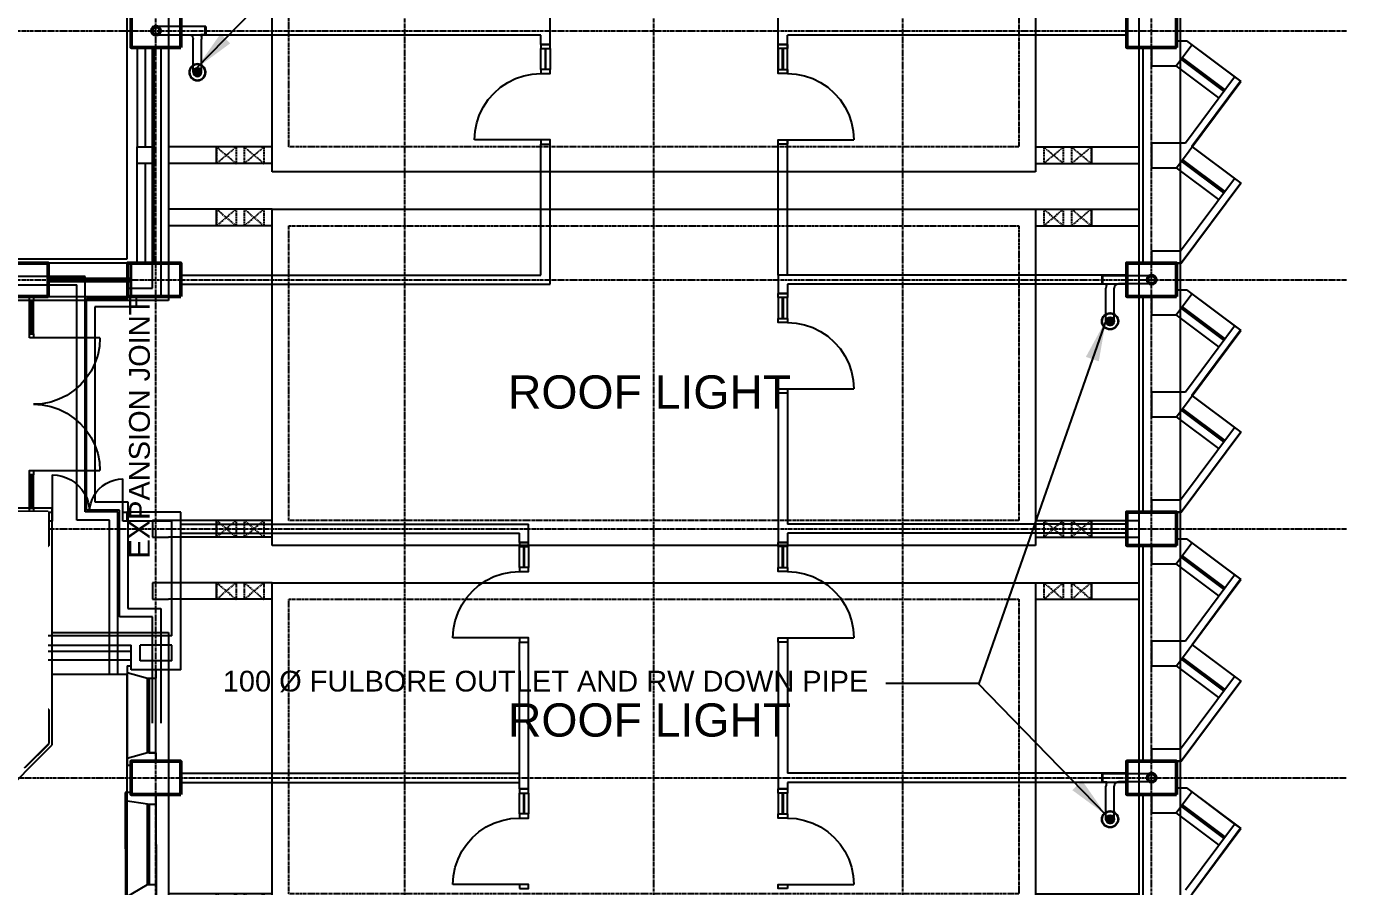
# Model space of a CAD drawing. Header units: millimetres. Extents: x -49883 to 118742, y -18440 to 67826.
# Drawn here: x 31906 to 47817, y 5465 to 15828 of the extents above; entities that cross this region are included whole.
import ezdxf

# ---------------------------------------------------------------- set-up
doc = ezdxf.new("R2010")
doc.units = ezdxf.units.MM
doc.set_wipeout_variables(frame=1)
for name, pattern in [('PCENTRE', [50.8, 31.75, -6.35, 6.35, -6.35]), ('PCENTRE2', [28.575, 19.05, -3.175, 3.175, -3.175]), ('PDASHED', [19.05, 12.7, -6.35])]:
    doc.linetypes.add(name, pattern=pattern)
for name, color, linetype in [('Boundaries_and_building_grids', 140, 'PCENTRE2'), ('Fifth Floor - General', 1, 'Continuous'), ('Fifth Floor - Roofs', 2, 'Continuous'), ('Fourth Floor - Roofs', 2, 'Continuous'), ('Fourth Floor - Structural Members', 5, 'Continuous'), ('Fourth Floor - Text and Leaders', 1, 'Continuous'), ('Fourth Floor - Walls', 3, 'Continuous'), ('Third Floor - Curtain Walls', 1, 'Continuous'), ('Third Floor - Doors Windows and Openings', 1, 'Continuous'), ('Third Floor - Structural Members', 5, 'Continuous'), ('Third Floor - Walls', 3, 'Continuous')]:
    doc.layers.add(name, color=color, linetype=linetype)
doc.styles.add('Arial1', font='arial.ttf')
doc.dimstyles.new('ISO-25', dxfattribs={"dimtxt": 2.5, "dimasz": 2.5, "dimexe": 1.25, "dimexo": 0.625, "dimtad": 1, "dimtxsty": 'Standard', "dimcen": 2.5, "dimadec": 0, "dimazin": 0, "dimtfac": 1, "dimtmove": 0, "dimatfit": 3, "dimfxl": 1, "dimarcsym": 0})

# ---------------------------------------------------------------- blocks, each defined once
blk = doc.blocks.new('OffSetFullbore')
at = {"layer": 'Fourth Floor - Roofs', "linetype": 'Continuous'}
h = blk.add_hatch(dxfattribs=at)
h.set_pattern_fill('lines', color=256, scale=6.25, style=0)
h.set_pattern_definition([(0, (-14818.7696, 134.024), (0, 6.25), [])])
h.paths.add_polyline_path([(-550, -500, -1), (-450, -500, -1)])
at = {"layer": 'Fourth Floor - Roofs', "linetype": 'Continuous', "lineweight": -3}
for p, q in [((-600, 50), (0, 50)), ((-600, 50), (-600, -50)), ((-590, 50), (-590, -50)), ((-600, -50), (-541, -50)), ((-550, -500), (-550, -100)), ((-450, -500), (-450, -100)), ((0, -50), (-400, -50))]:
    blk.add_line(p, q, dxfattribs=at)
at = {"layer": 'Fourth Floor - Roofs', "linetype": 'Continuous'}
for radius in [100, 93.8, 50, 50]:
    blk.add_circle((-500, -500), radius, dxfattribs=at)
at = {"layer": 'Fourth Floor - Roofs', "linetype": 'Continuous', "lineweight": -3}
for centre, radius, start, end in [((0, 0), 50, 270, 90), ((-400, -100), 150, 160.5288, 180), ((-400, -100), 50, 90, 180)]:
    blk.add_arc(centre, radius, start, end, dxfattribs=at)
blk = doc.blocks.new('Roof Light')
at = {"layer": 'Fourth Floor - Roofs', "color": 1, "linetype": 'Continuous', "lineweight": -3}
for p, q in [((-10450, 3850), (-11700, 3850)), ((-11125, 3850), (-11125, 3650)), ((-10450, 3850), (-1250, 3850)), ((-10450, -200), (-10450, 3850)), ((-1250, 3850), (-1250, -200)), ((-1250, 3850), (0, 3850)), ((-575, 3850), (-575, 3650)), ((-10450, 3650), (-11700, 3650)), ((-1250, 3650), (0, 3650)), ((-10450, 100), (-11700, 100)), ((-11125, 100), (-11125, -100)), ((-1250, 100), (0, 100)), ((-575, 100), (-575, -100)), ((-10450, -100), (-11700, -100)), ((-1250, -100), (0, -100)), ((-1250, -200), (-10450, -200))]:
    blk.add_line(p, q, dxfattribs=at)
at = {"layer": 'Fourth Floor - Roofs', "color": 1, "linetype": 'PDASHED', "lineweight": -3}
for p, q in [((-11120, 3850), (-11120, 3650)), ((-10885, 3850), (-11120, 3650)), ((-11120, 3850), (-10885, 3650)), ((-10885, 3850), (-10885, 3650)), ((-10550, 3850), (-10785, 3650)), ((-10785, 3850), (-10785, 3650)), ((-10785, 3850), (-10550, 3650)), ((-10550, 3850), (-10550, 3650)), ((-1150, 3850), (-915, 3650)), ((-1150, 3850), (-1150, 3650)), ((-915, 3850), (-1150, 3650)), ((-915, 3850), (-915, 3650)), ((-580, 3850), (-815, 3650)), ((-815, 3850), (-580, 3650)), ((-815, 3850), (-815, 3650)), ((-580, 3850), (-580, 3650)), ((-11120, 100), (-11120, -100)), ((-10885, 100), (-11120, -100)), ((-11120, 100), (-10885, -100)), ((-10885, 100), (-10885, -100)), ((-10550, 100), (-10785, -100)), ((-10785, 100), (-10785, -100)), ((-10785, 100), (-10550, -100)), ((-10550, 100), (-10550, -100)), ((-915, 100), (-1150, -100)), ((-1150, 100), (-1150, -100)), ((-1150, 100), (-915, -100)), ((-915, 100), (-915, -100)), ((-815, 100), (-815, -100)), ((-815, 100), (-580, -100)), ((-580, 100), (-815, -100)), ((-580, 100), (-580, -100))]:
    blk.add_line(p, q, dxfattribs=at)
at = {"layer": 'Fourth Floor - Roofs', "color": 1, "linetype": 'PCENTRE', "lineweight": -3}
for p, q in [((-10250, 100), (-10250, 3650)), ((-10250, 3650), (-1450, 3650)), ((-1450, 3650), (-1450, 100)), ((-1450, 100), (-10250, 100))]:
    blk.add_line(p, q, dxfattribs=at)

msp = doc.modelspace()

# ---------------------------------------------------------------- linework, layer by layer
at = {"layer": 'Boundaries_and_building_grids', "color": 140, "linetype": 'PCENTRE', "lineweight": -3}
for p, q in [((33467, -6274), (33467, 67826)), ((36467, -6274), (36467, 67826)), ((39467, -6274), (39467, 67826)), ((42467, -6274), (42467, 67826)), ((45467, -6274), (45467, 67826)), ((-49883, 15776), (47817, 15776)), ((-49883, 12776), (47817, 12776)), ((-49883, 9776), (47817, 9776)), ((30967, 6776), (47817, 6776))]:
    msp.add_line(p, q, dxfattribs=at)
at = {"layer": 'Fourth Floor - Roofs', "color": 3, "linetype": 'Continuous'}
for p, q in [((45817, -4124, 13800), (45817, 65676, 13800)), ((33117, 36526, 13800), (33117, 13026, 13800)), ((33117, 13026, 13800), (30452, 13026, 13800)), ((32217, 8026, 13800), (33117, 8026, 13800)), ((33117, 8026, 13800), (33117, -4124, 13800))]:
    msp.add_line(p, q, dxfattribs=at)
at = {"layer": 'Fourth Floor - Roofs', "color": 3, "linetype": 'Continuous', "lineweight": -3}
for p, q in [((45317, -3624, 13800), (45317, 65176, 13800)), ((33617, 37026, 13800), (33617, 12526, 13800)), ((33617, 12526, 13800), (29952, 12526, 13800)), ((32217, 8526, 13800), (33617, 8526, 13800)), ((33617, 8526, 13800), (33617, -3624, 13800))]:
    msp.add_line(p, q, dxfattribs=at)
at = {"layer": 'Fourth Floor - Roofs', "color": 1, "linetype": 'Continuous', "lineweight": -3}
for p, q in [((33427, 12676, 13800), (33427, 15576, 13800)), ((33527, 15576, 13800), (33527, 12576, 13800)), ((32612, 12816, 13800), (30242, 12816, 13800)), ((32612, 9981, 13800), (32612, 12816, 13800)), ((30142, 12716, 13800), (32512, 12716, 13800)), ((32512, 9881, 13800), (32512, 12716, 13800)), ((33127, 12551, 13800), (33127, 12676, 13800)), ((33127, 12676, 13800), (33427, 12676, 13800)), ((33527, 12576, 13800), (33227, 12576, 13800)), ((33227, 12576, 13800), (33227, 12451, 13800)), ((32632, 10001, 13800), (32632, 12551, 13800)), ((32632, 12551, 13800), (33127, 12551, 13800)), ((33227, 12451, 13800), (32732, 12451, 13800)), ((32732, 12451, 13800), (32732, 10101, 13800)), ((32732, 10101, 13800), (33127, 10101, 13800)), ((33127, 10101, 13800), (33127, 8816, 13800)), ((32907, 9881, 13800), (32512, 9881, 13800)), ((33007, 9981, 13800), (32612, 9981, 13800)), ((33027, 10001, 13800), (32632, 10001, 13800)), ((32907, 8026, 13800), (32907, 9881, 13800)), ((33007, 8026, 13800), (33007, 9981, 13800)), ((33027, 8716, 13800), (33027, 10001, 13800)), ((33617, 9876, 13800), (33427, 9876, 13800)), ((33427, 9876, 13800), (33427, 9676, 13800)), ((33427, 9676, 13800), (33617, 9676, 13800)), ((33617, 9126, 13800), (33427, 9126, 13800)), ((33427, 9126, 13800), (33427, 8926, 13800)), ((33427, 8926, 13800), (33617, 8926, 13800)), ((33127, 8816, 13800), (33527, 8816, 13800)), ((33527, 8816, 13800), (33527, 7433, 13800)), ((33427, 8716, 13800), (33027, 8716, 13800)), ((33427, 7433, 13800), (33427, 8716, 13800))]:
    msp.add_line(p, q, dxfattribs=at)
at = {"layer": 'Fourth Floor - Roofs', "color": 1, "linetype": 'Continuous', "lineweight": -3, "elevation": 13800}
msp.add_lwpolyline([(45767, 15653), (45887, 15653), (46538, 15167), (45951, 14381), (46543, 13939), (45823, 12976), (45767, 12976), (45767, 12653), (45887, 12653), (46538, 12167), (45951, 11381), (46543, 10939), (45823, 9976), (45767, 9976), (45767, 9653), (45887, 9653), (46538, 9167), (45956, 8378), (46543, 7939), (45823, 6976), (45767, 6976), (45767, 6653), (45887, 6653), (46538, 6167), (45956, 5378)], dxfattribs=at)
at = {"layer": 'Fourth Floor - Structural Members', "color": 8, "linetype": 'Continuous', "lineweight": 50, "elevation": 13800}
for points in [[(33767, 15576), (33767, 15976), (33167, 15976), (33167, 15576), (33767, 15576)], [(45767, 15576), (45767, 15976), (45167, 15976), (45167, 15576), (45767, 15576)], [(33767, 12576), (33767, 12976), (33127, 12976), (33127, 12576), (33767, 12576)], [(45767, 12576), (45767, 12976), (45167, 12976), (45167, 12576), (45767, 12576)], [(45767, 9576), (45767, 9976), (45167, 9976), (45167, 9576), (45767, 9576)], [(33767, 6576), (33767, 6976), (33167, 6976), (33167, 6576), (33767, 6576)], [(45767, 6576), (45767, 6976), (45167, 6976), (45167, 6576), (45767, 6576)]]:
    msp.add_lwpolyline(points, dxfattribs=at)
msp.add_lwpolyline([(32167, 12576), (32167, 12976), (31767, 12976), (31767, 12576)], close=True, dxfattribs=at)
at = {"layer": 'Fourth Floor - Structural Members', "color": 5, "linetype": 'Continuous', "lineweight": 50, "elevation": 13800}
for points in [[(32167, 9976), (31767, 9976), (31767, 9576), (32167, 9576)], [(31767, 7593), (31602, 7193), (31884, 6910), (32167, 7193), (32167, 7593)]]:
    msp.add_lwpolyline(points, close=True, dxfattribs=at)
at = {"layer": 'Fourth Floor - Structural Members', "color": 8, "linetype": 'Continuous', "lineweight": 50}
for centre in [(33467, 15776, 13800), (45467, 12776, 13800), (45467, 6776, 13800)]:
    msp.add_circle(centre, 50, dxfattribs=at)
at = {"layer": 'Fourth Floor - Walls', "color": 3, "linetype": 'Continuous'}
for p, q in [((31927, 9576, 13800), (31927, 7593, 13800)), ((32067, 9576, 13800), (31927, 9576, 13800)), ((32067, 9576, 13800), (32067, 7593, 13800)), ((32067, 8485, 13800), (32067, 8375, 13800)), ((32067, 8192, 13800), (32067, 8302, 13800)), ((32067, 7593, 13800), (31927, 7593, 13800))]:
    msp.add_line(p, q, dxfattribs=at)
at = {"layer": 'Third Floor - Curtain Walls', "color": 3, "linetype": 'Continuous'}
for p, q in [((45763, 15353, 10350), (45951, 15605, 10350)), ((45767, 15653, 10350), (45887, 15653, 10350)), ((45887, 15653, 10350), (45951, 15605, 10350)), ((45467, 15576, 10350), (45467, 15353, 10350)), ((45467, 15353, 10350), (45763, 15353, 10350)), ((45767, 14126, 10350), (46543, 15163, 10350)), ((45874, 14426, 10350), (46467, 15219, 10350)), ((46467, 15219, 10350), (46543, 15163, 10350)), ((45467, 14426, 10350), (45874, 14426, 10350)), ((45467, 14426, 10350), (45467, 14126, 10350)), ((45467, 14126, 10350), (45767, 14126, 10350)), ((45817, 13126, 10350), (46467, 13995, 10350)), ((45823, 12976, 10350), (46543, 13939, 10350)), ((46467, 13995, 10350), (46543, 13939, 10350)), ((45467, 13126, 10350), (45817, 13126, 10350)), ((45467, 13126, 10350), (45467, 12976, 10350)), ((45367, 12976, 10350), (45823, 12976, 10350)), ((45467, 12576, 10350), (45467, 12353, 10350)), ((45763, 12353, 10350), (45951, 12605, 10350)), ((45767, 12653, 10350), (45887, 12653, 10350)), ((45887, 12653, 10350), (45951, 12605, 10350)), ((45467, 12353, 10350), (45763, 12353, 10350)), ((45767, 11126, 10350), (46543, 12163, 10350)), ((45874, 11426, 10350), (46467, 12219, 10350)), ((46467, 12219, 10350), (46543, 12163, 10350)), ((45467, 11426, 10350), (45874, 11426, 10350)), ((45467, 11426, 10350), (45467, 11126, 10350)), ((45467, 11126, 10350), (45767, 11126, 10350)), ((45817, 10126, 10350), (46467, 10995, 10350)), ((46467, 10995, 10350), (46543, 10939, 10350)), ((45823, 9976, 10350), (46543, 10939, 10350)), ((45467, 10126, 10350), (45467, 9976, 10350)), ((45467, 10126, 10350), (45817, 10126, 10350)), ((45367, 9976, 10350), (45823, 9976, 10350)), ((45467, 9576, 10350), (45467, 9353, 10350)), ((45763, 9353, 10350), (45951, 9605, 10350)), ((45767, 9653, 10350), (45887, 9653, 10350)), ((45887, 9653, 10350), (45951, 9605, 10350)), ((45467, 9353, 10350), (45763, 9353, 10350)), ((45767, 8126, 10350), (46543, 9163, 10350)), ((45874, 8426, 10350), (46467, 9219, 10350)), ((46467, 9219, 10350), (46543, 9163, 10350)), ((45467, 8426, 10350), (45874, 8426, 10350)), ((45467, 8426, 10350), (45467, 8126, 10350)), ((33122, 8125, 10350), (33120, 8043, 10350)), ((33122, 8125, 10350), (33167, 8125, 10350)), ((33167, 8076, 10350), (33167, 8125, 10350)), ((45467, 8126, 10350), (45767, 8126, 10350)), ((33120, 8043, 10350), (33367, 7976, 10350)), ((33467, 8076, 10350), (33167, 8076, 10350)), ((33367, 7976, 10350), (33467, 7976, 10350)), ((33467, 8076, 10350), (33467, 7976, 10350)), ((45817, 7126, 10350), (46467, 7995, 10350)), ((46467, 7995, 10350), (46543, 7939, 10350)), ((45823, 6976, 10350), (46543, 7939, 10350)), ((33367, 7076, 10350), (33122, 7009, 10350)), ((33122, 7009, 10350), (33122, 6926, 10350)), ((33467, 7076, 10350), (33367, 7076, 10350)), ((33384, 7076, 10350), (33467, 7076, 10350)), ((33467, 7076, 10350), (33467, 6976, 10350)), ((45467, 7126, 10350), (45817, 7126, 10350)), ((45467, 7126, 10350), (45467, 6976, 10350)), ((33122, 6926, 10350), (33167, 6926, 10350)), ((33167, 6976, 10350), (33467, 6976, 10350)), ((33167, 6926, 10350), (33167, 6976, 10350)), ((45367, 6976, 10350), (45823, 6976, 10350)), ((33097, 6599, 10350), (33097, 6500, 10350)), ((33167, 6599, 10350), (33097, 6599, 10350)), ((33467, 6576, 10350), (33467, 6458, 10350)), ((45467, 6576, 10350), (45467, 6353, 10350)), ((45763, 6353, 10350), (45951, 6605, 10350)), ((45767, 6653, 10350), (45887, 6653, 10350)), ((45887, 6653, 10350), (45951, 6605, 10350)), ((33367, 6458, 10350), (33097, 6500, 10350)), ((33367, 6458, 10350), (33467, 6458, 10350)), ((45467, 6353, 10350), (45763, 6353, 10350)), ((45874, 5426, 10350), (46467, 6219, 10350)), ((46467, 6219, 10350), (46543, 6163, 10350)), ((45767, 5126, 10350), (46543, 6163, 10350)), ((33099, 5335, 10350), (33367, 5489, 10350)), ((33367, 5489, 10350), (33468, 5489, 10350)), ((33468, 5489, 10350), (33468, 5243, 10350))]:
    msp.add_line(p, q, dxfattribs=at)
at = {"layer": 'Third Floor - Curtain Walls', "color": 3, "linetype": 'Continuous', "elevation": 10350}
for points in [[(45367, 12976), (45367, 15576), (45767, 15576), (45767, 15653)], [(33442, 14176), (33242, 14176), (33242, 14376), (33442, 14376), (33442, 14176)], [(45367, 9976), (45367, 12576), (45767, 12576), (45767, 12653)], [(45367, 6976), (45367, 9576), (45767, 9576), (45767, 9653)], [(33467, 6576), (33167, 6576), (33167, 6599)], [(45367, 3976), (45367, 6576), (45767, 6576), (45767, 6653)]]:
    msp.add_lwpolyline(points, dxfattribs=at)
at = {"layer": 'Third Floor - Doors Windows and Openings', "color": 1, "linetype": 'Continuous'}
for p, q in [((45951, 15605, 10350), (46467, 15219, 10350)), ((33442, 15576, 10350), (33242, 15576, 10350)), ((33242, 15576, 10350), (33242, 14376, 10350)), ((33342, 14376, 10350), (33342, 15576, 10350)), ((33442, 15576, 10350), (33442, 14376, 10350)), ((45835, 15449, 10350), (46351, 15064, 10350)), ((46279, 14967, 10350), (45763, 15353, 10350)), ((46339, 15048, 10350), (45823, 15433, 10350)), ((45956, 14378, 10350), (46467, 13995, 10350)), ((33242, 12976, 10350), (33242, 14176, 10350)), ((33342, 12976, 10350), (33342, 14176, 10350)), ((33442, 12976, 10350), (33442, 14176, 10350)), ((46339, 13823, 10350), (45827, 14206, 10350)), ((45839, 14222, 10350), (46351, 13839, 10350)), ((46279, 13743, 10350), (45767, 14126, 10350)), ((45467, 13126, 10350), (45817, 13126, 10350)), ((33242, 12976, 10350), (33442, 12976, 10350)), ((32167, 12796, 10350), (33167, 12796, 10350)), ((33167, 12776, 10350), (32167, 12776, 10350)), ((32167, 12756, 10350), (33167, 12756, 10350)), ((45951, 12605, 10350), (46467, 12219, 10350)), ((46339, 12048, 10350), (45823, 12433, 10350)), ((45835, 12449, 10350), (46351, 12064, 10350)), ((46279, 11967, 10350), (45763, 12353, 10350)), ((45956, 11378, 10350), (46467, 10995, 10350)), ((46339, 10823, 10350), (45827, 11206, 10350)), ((45839, 11222, 10350), (46351, 10839, 10350)), ((46279, 10743, 10350), (45767, 11126, 10350)), ((45951, 9605, 10350), (46467, 9219, 10350)), ((46339, 9048, 10350), (45823, 9433, 10350)), ((45835, 9449, 10350), (46351, 9064, 10350)), ((46279, 8967, 10350), (45763, 9353, 10350)), ((45956, 8378, 10350), (46467, 7995, 10350)), ((46279, 7743, 10350), (45767, 8126, 10350)), ((46339, 7823, 10350), (45827, 8206, 10350)), ((45839, 8222, 10350), (46351, 7839, 10350)), ((33122, 8042, 10350), (33120, 7008, 10350)), ((33367, 7076, 10350), (33367, 7976, 10350)), ((33384, 7976, 10350), (33384, 7076, 10350)), ((33467, 7076, 10350), (33467, 7976, 10350)), ((45951, 6605, 10350), (46467, 6219, 10350)), ((33097, 6500, 10350), (33099, 5335, 10350)), ((33367, 5489, 10350), (33367, 6458, 10350)), ((33387, 6458, 10350), (33387, 5489, 10350)), ((33467, 6458, 10350), (33468, 5489, 10350)), ((46339, 6048, 10350), (45823, 6433, 10350)), ((45835, 6449, 10350), (46351, 6064, 10350)), ((46279, 5967, 10350), (45763, 6353, 10350))]:
    msp.add_line(p, q, dxfattribs=at)
at = {"layer": 'Third Floor - Doors Windows and Openings', "linetype": 'Continuous'}
for p, q in [((38107, 15311, 10350), (38107, 15561, 10350)), ((38157, 15561, 10350), (38157, 15311, 10350)), ((38167, 15311, 10350), (38167, 15561, 10350)), ((38217, 15561, 10350), (38217, 15311, 10350)), ((40967, 15561, 10350), (40967, 15311, 10350)), ((41017, 15311, 10350), (41017, 15561, 10350)), ((41027, 15561, 10350), (41027, 15311, 10350)), ((41077, 15311, 10350), (41077, 15561, 10350)), ((38107, 14461, 10350), (37307, 14461, 10350)), ((41077, 14461, 10350), (41877, 14461, 10350)), ((31942, 12126, 10350), (31942, 12526, 10350)), ((31967, 12126, 10350), (31967, 12526, 10350)), ((31992, 12126, 10350), (31992, 12526, 10350)), ((40967, 12561, 10350), (40967, 12311, 10350)), ((41017, 12311, 10350), (41017, 12561, 10350)), ((41027, 12561, 10350), (41027, 12311, 10350)), ((41077, 12311, 10350), (41077, 12561, 10350)), ((32792, 12076, 10350), (31992, 12076, 10350)), ((41077, 11461, 10350), (41877, 11461, 10350)), ((31942, 10026, 10350), (31942, 10426, 10350)), ((31967, 10026, 10350), (31967, 10426, 10350)), ((31992, 10476, 10350), (32792, 10476, 10350)), ((31992, 10026, 10350), (31992, 10426, 10350)), ((32217, 10426, 10350), (32217, 9976, 10350)), ((33067, 9976, 10350), (33067, 10376, 10350)), ((37847, 9311, 10350), (37847, 9561, 10350)), ((37897, 9561, 10350), (37897, 9311, 10350)), ((37907, 9311, 10350), (37907, 9561, 10350)), ((37957, 9561, 10350), (37957, 9311, 10350)), ((40967, 9561, 10350), (40967, 9311, 10350)), ((41017, 9311, 10350), (41017, 9561, 10350)), ((41027, 9561, 10350), (41027, 9311, 10350)), ((41077, 9311, 10350), (41077, 9561, 10350)), ((37847, 8461, 10350), (37047, 8461, 10350)), ((41077, 8461, 10350), (41877, 8461, 10350)), ((37847, 6341, 10350), (37847, 6591, 10350)), ((37897, 6591, 10350), (37897, 6341, 10350)), ((37907, 6341, 10350), (37907, 6591, 10350)), ((37957, 6591, 10350), (37957, 6341, 10350)), ((40967, 6591, 10350), (40967, 6341, 10350)), ((41017, 6341, 10350), (41017, 6591, 10350)), ((41027, 6591, 10350), (41027, 6341, 10350)), ((41077, 6341, 10350), (41077, 6591, 10350)), ((37847, 5491, 10350), (37047, 5491, 10350)), ((41077, 5491, 10350), (41877, 5491, 10350))]:
    msp.add_line(p, q, dxfattribs=at)
at = {"layer": 'Third Floor - Doors Windows and Openings'}
for p, q in [((37620, 15095, 10350), (37707, 15154, 10350)), ((37707, 15154, 10350), (37801, 15200, 10350)), ((37801, 15200, 10350), (37900, 15233, 10350)), ((37900, 15233, 10350), (38003, 15254, 10350)), ((38003, 15254, 10350), (38107, 15261, 10350)), ((41077, 15261, 10350), (41182, 15254, 10350)), ((41182, 15254, 10350), (41284, 15233, 10350)), ((41284, 15233, 10350), (41383, 15200, 10350)), ((41383, 15200, 10350), (41477, 15154, 10350)), ((41477, 15154, 10350), (41564, 15095, 10350)), ((37473, 14948, 10350), (37542, 15026, 10350)), ((37542, 15026, 10350), (37620, 15095, 10350)), ((41564, 15095, 10350), (41643, 15026, 10350)), ((41643, 15026, 10350), (41712, 14948, 10350)), ((37368, 14767, 10350), (37414, 14861, 10350)), ((37414, 14861, 10350), (37473, 14948, 10350)), ((41712, 14948, 10350), (41770, 14861, 10350)), ((41770, 14861, 10350), (41816, 14767, 10350)), ((37314, 14565, 10350), (37334, 14668, 10350)), ((37334, 14668, 10350), (37368, 14767, 10350)), ((41816, 14767, 10350), (41850, 14668, 10350)), ((41850, 14668, 10350), (41870, 14565, 10350)), ((37307, 14461, 10350), (37314, 14565, 10350)), ((41870, 14565, 10350), (41877, 14461, 10350)), ((41077, 12261, 10350), (41182, 12254, 10350)), ((41182, 12254, 10350), (41284, 12233, 10350)), ((41284, 12233, 10350), (41383, 12200, 10350)), ((41383, 12200, 10350), (41477, 12154, 10350)), ((41477, 12154, 10350), (41564, 12095, 10350)), ((41564, 12095, 10350), (41643, 12026, 10350)), ((32785, 11971, 10350), (32765, 11869, 10350)), ((32792, 12076, 10350), (32785, 11971, 10350)), ((41643, 12026, 10350), (41712, 11948, 10350)), ((41712, 11948, 10350), (41770, 11861, 10350)), ((32765, 11869, 10350), (32731, 11770, 10350)), ((41770, 11861, 10350), (41816, 11767, 10350)), ((32685, 11676, 10350), (32627, 11589, 10350)), ((32731, 11770, 10350), (32685, 11676, 10350)), ((41816, 11767, 10350), (41850, 11668, 10350)), ((41850, 11668, 10350), (41870, 11565, 10350)), ((32558, 11510, 10350), (32479, 11441, 10350)), ((32627, 11589, 10350), (32558, 11510, 10350)), ((41870, 11565, 10350), (41877, 11461, 10350)), ((32199, 11303, 10350), (32097, 11283, 10350)), ((32298, 11337, 10350), (32199, 11303, 10350)), ((32392, 11383, 10350), (32298, 11337, 10350)), ((32479, 11441, 10350), (32392, 11383, 10350)), ((32097, 11283, 10350), (31992, 11276, 10350)), ((31992, 11276, 10350), (32097, 11269, 10350)), ((32097, 11269, 10350), (32199, 11248, 10350)), ((32199, 11248, 10350), (32298, 11215, 10350)), ((32298, 11215, 10350), (32392, 11169, 10350)), ((32392, 11169, 10350), (32479, 11110, 10350)), ((32479, 11110, 10350), (32558, 11041, 10350)), ((32558, 11041, 10350), (32627, 10963, 10350)), ((32627, 10963, 10350), (32685, 10876, 10350)), ((32685, 10876, 10350), (32731, 10782, 10350)), ((32731, 10782, 10350), (32765, 10683, 10350)), ((32765, 10683, 10350), (32785, 10580, 10350)), ((32785, 10580, 10350), (32792, 10476, 10350)), ((32217, 10426, 10350), (32276, 10422, 10350)), ((32276, 10422, 10350), (32334, 10410, 10350)), ((32334, 10410, 10350), (32389, 10391, 10350)), ((32389, 10391, 10350), (32442, 10365, 10350)), ((32442, 10365, 10350), (32491, 10333, 10350)), ((32867, 10322, 10350), (32914, 10345, 10350)), ((32914, 10345, 10350), (32964, 10362, 10350)), ((32964, 10362, 10350), (33015, 10372, 10350)), ((33015, 10372, 10350), (33067, 10376, 10350)), ((32491, 10333, 10350), (32535, 10294, 10350)), ((32535, 10294, 10350), (32574, 10250, 10350)), ((32574, 10250, 10350), (32607, 10201, 10350)), ((32607, 10201, 10350), (32633, 10148, 10350)), ((32721, 10176, 10350), (32750, 10219, 10350)), ((32750, 10219, 10350), (32784, 10259, 10350)), ((32784, 10259, 10350), (32824, 10293, 10350)), ((32824, 10293, 10350), (32867, 10322, 10350)), ((32633, 10148, 10350), (32652, 10092, 10350)), ((32652, 10092, 10350), (32663, 10034, 10350)), ((32663, 10034, 10350), (32667, 9976, 10350)), ((32667, 9976, 10350), (32671, 10028, 10350)), ((32671, 10028, 10350), (32681, 10079, 10350)), ((32681, 10079, 10350), (32698, 10129, 10350)), ((32698, 10129, 10350), (32721, 10176, 10350)), ((37541, 9200, 10350), (37640, 9233, 10350)), ((37640, 9233, 10350), (37743, 9254, 10350)), ((37743, 9254, 10350), (37847, 9261, 10350)), ((41077, 9261, 10350), (41182, 9254, 10350)), ((41182, 9254, 10350), (41284, 9233, 10350)), ((41284, 9233, 10350), (41383, 9200, 10350)), ((37282, 9026, 10350), (37360, 9095, 10350)), ((37360, 9095, 10350), (37447, 9154, 10350)), ((37447, 9154, 10350), (37541, 9200, 10350)), ((41383, 9200, 10350), (41477, 9154, 10350)), ((41477, 9154, 10350), (41564, 9095, 10350)), ((41564, 9095, 10350), (41643, 9026, 10350)), ((37154, 8861, 10350), (37213, 8948, 10350)), ((37213, 8948, 10350), (37282, 9026, 10350)), ((41643, 9026, 10350), (41712, 8948, 10350)), ((41712, 8948, 10350), (41770, 8861, 10350)), ((37074, 8668, 10350), (37108, 8767, 10350)), ((37108, 8767, 10350), (37154, 8861, 10350)), ((41770, 8861, 10350), (41816, 8767, 10350)), ((41816, 8767, 10350), (41850, 8668, 10350)), ((37054, 8565, 10350), (37074, 8668, 10350)), ((41850, 8668, 10350), (41870, 8565, 10350)), ((37047, 8461, 10350), (37054, 8565, 10350)), ((41870, 8565, 10350), (41877, 8461, 10350)), ((37447, 6184, 10350), (37541, 6230, 10350)), ((37541, 6230, 10350), (37640, 6263, 10350)), ((37640, 6263, 10350), (37743, 6284, 10350)), ((37743, 6284, 10350), (37847, 6291, 10350)), ((41077, 6291, 10350), (41182, 6284, 10350)), ((41182, 6284, 10350), (41284, 6263, 10350)), ((41284, 6263, 10350), (41383, 6230, 10350)), ((41383, 6230, 10350), (41477, 6184, 10350)), ((37213, 5978, 10350), (37282, 6056, 10350)), ((37282, 6056, 10350), (37360, 6125, 10350)), ((37360, 6125, 10350), (37447, 6184, 10350)), ((41477, 6184, 10350), (41564, 6125, 10350)), ((41564, 6125, 10350), (41643, 6056, 10350)), ((41643, 6056, 10350), (41712, 5978, 10350)), ((37108, 5797, 10350), (37154, 5891, 10350)), ((37154, 5891, 10350), (37213, 5978, 10350)), ((41712, 5978, 10350), (41770, 5891, 10350)), ((41770, 5891, 10350), (41816, 5797, 10350)), ((37074, 5698, 10350), (37108, 5797, 10350)), ((41816, 5797, 10350), (41850, 5698, 10350)), ((37047, 5491, 10350), (37054, 5595, 10350)), ((37054, 5595, 10350), (37074, 5698, 10350)), ((41850, 5698, 10350), (41870, 5595, 10350)), ((41870, 5595, 10350), (41877, 5491, 10350))]:
    msp.add_line(p, q, dxfattribs=at)
at = {"layer": 'Third Floor - Doors Windows and Openings', "linetype": 'Continuous', "elevation": 10350}
for points in [[(38107, 15561), (38217, 15561), (38217, 15611), (38107, 15611), (38107, 15561)], [(41077, 15561), (40967, 15561), (40967, 15611), (41077, 15611), (41077, 15561)], [(38107, 15261), (38217, 15261), (38217, 15311), (38107, 15311), (38107, 15261)], [(41077, 15261), (40967, 15261), (40967, 15311), (41077, 15311), (41077, 15261)], [(38107, 14411), (38217, 14411), (38217, 14461), (38107, 14461), (38107, 14411)], [(41077, 14411), (40967, 14411), (40967, 14461), (41077, 14461), (41077, 14411)], [(31942, 12526), (31942, 12576), (31992, 12576), (31992, 12526), (31942, 12526)], [(41077, 12561), (40967, 12561), (40967, 12611), (41077, 12611), (41077, 12561)], [(41077, 12261), (40967, 12261), (40967, 12311), (41077, 12311), (41077, 12261)], [(31942, 12076), (31942, 12126), (31992, 12126), (31992, 12076), (31942, 12076)], [(41077, 11411), (40967, 11411), (40967, 11461), (41077, 11461), (41077, 11411)], [(31942, 10426), (31942, 10476), (31992, 10476), (31992, 10426), (31942, 10426)], [(31942, 9976), (31942, 10026), (31992, 10026), (31992, 9976), (31942, 9976)], [(32167, 9866), (32167, 9976), (32217, 9976), (32217, 9866), (32167, 9866)], [(33067, 9866), (33067, 9976), (33117, 9976), (33117, 9866), (33067, 9866)], [(37847, 9561), (37957, 9561), (37957, 9611), (37847, 9611), (37847, 9561)], [(41077, 9561), (40967, 9561), (40967, 9611), (41077, 9611), (41077, 9561)], [(37847, 9261), (37957, 9261), (37957, 9311), (37847, 9311), (37847, 9261)], [(41077, 9261), (40967, 9261), (40967, 9311), (41077, 9311), (41077, 9261)], [(37847, 8411), (37957, 8411), (37957, 8461), (37847, 8461), (37847, 8411)], [(41077, 8411), (40967, 8411), (40967, 8461), (41077, 8461), (41077, 8411)], [(37847, 6591), (37957, 6591), (37957, 6641), (37847, 6641), (37847, 6591)], [(41077, 6591), (40967, 6591), (40967, 6641), (41077, 6641), (41077, 6591)], [(37847, 6291), (37957, 6291), (37957, 6341), (37847, 6341), (37847, 6291)], [(41077, 6291), (40967, 6291), (40967, 6341), (41077, 6341), (41077, 6291)], [(37847, 5441), (37957, 5441), (37957, 5491), (37847, 5491), (37847, 5441)], [(41077, 5441), (40967, 5441), (40967, 5491), (41077, 5491), (41077, 5441)]]:
    msp.add_lwpolyline(points, dxfattribs=at)
at = {"layer": 'Third Floor - Doors Windows and Openings', "color": 1, "linetype": 'Continuous', "elevation": 10350}
msp.add_lwpolyline([(32167, 12576), (33167, 12576), (33167, 12976), (32167, 12976), (32167, 12576)], dxfattribs=at)
at = {"layer": 'Third Floor - Structural Members', "color": 5, "linetype": 'Continuous', "elevation": 10350}
for points in [[(33767, 15576), (33767, 15976), (33167, 15976), (33167, 15576), (33767, 15576)], [(45767, 15576), (45767, 15976), (45167, 15976), (45167, 15576), (45767, 15576)], [(33767, 12576), (33767, 12976), (33167, 12976), (33167, 12576), (33767, 12576)], [(45767, 12576), (45767, 12976), (45167, 12976), (45167, 12576), (45767, 12576)], [(45767, 9576), (45767, 9976), (45167, 9976), (45167, 9576), (45767, 9576)], [(33767, 6576), (33767, 6976), (33167, 6976), (33167, 6576), (33767, 6576)], [(45767, 6576), (45767, 6976), (45167, 6976), (45167, 6576), (45767, 6576)]]:
    msp.add_lwpolyline(points, dxfattribs=at)
for points in [[(32167, 12576), (32167, 12976), (31767, 12976), (31767, 12576)], [(32167, 9976), (31767, 9976), (31767, 9576), (32167, 9576)], [(31767, 7593), (31602, 7193), (31884, 6910), (32167, 7193), (32167, 7593)]]:
    msp.add_lwpolyline(points, close=True, dxfattribs=at)
at = {"layer": 'Third Floor - Structural Members', "color": 5, "linetype": 'Continuous', "lineweight": -3}
for centre in [(33467, 15776, 10350), (45467, 12776, 10350), (45467, 6776, 10350)]:
    msp.add_circle(centre, 50, dxfattribs=at)
at = {"layer": 'Third Floor - Walls', "color": 2, "linetype": 'Continuous'}
for p, q in [((38217, 15611, 10350), (38217, 17411, 10350)), ((40967, 15261, 10350), (40967, 17461, 10350)), ((33767, 15831, 10350), (33767, 15721, 10350)), ((38107, 15721, 10350), (33767, 15721, 10350)), ((38107, 15611, 10350), (38107, 15721, 10350)), ((38107, 15611, 10350), (38217, 15611, 10350)), ((41077, 15611, 10350), (40967, 15611, 10350)), ((41077, 15261, 10350), (41077, 15721, 10350)), ((45167, 15721, 10350), (41077, 15721, 10350)), ((38107, 12831, 10350), (38107, 14411, 10350)), ((38107, 14411, 10350), (38217, 14411, 10350)), ((38217, 12721, 10350), (38217, 14411, 10350)), ((40967, 12831, 10350), (40967, 14461, 10350)), ((41077, 14411, 10350), (40967, 14411, 10350)), ((41077, 12831, 10350), (41077, 14461, 10350)), ((33767, 12831, 10350), (38107, 12831, 10350)), ((33767, 12721, 10350), (33767, 12831, 10350)), ((40967, 12831, 10350), (40967, 12611, 10350)), ((45167, 12831, 10350), (40967, 12831, 10350)), ((45167, 12721, 10350), (45167, 12831, 10350)), ((33767, 12721, 10350), (38217, 12721, 10350)), ((41077, 12611, 10350), (40967, 12611, 10350)), ((45167, 12721, 10350), (41077, 12721, 10350)), ((41077, 12721, 10350), (41077, 12611, 10350)), ((41077, 11411, 10350), (40967, 11411, 10350)), ((40967, 11411, 10350), (40967, 9721, 10350)), ((41077, 11411, 10350), (41077, 9831, 10350)), ((33767, 9831, 10350), (37957, 9831, 10350)), ((33767, 9721, 10350), (37847, 9721, 10350)), ((37847, 9611, 10350), (37847, 9721, 10350)), ((37957, 9611, 10350), (37957, 9831, 10350)), ((40967, 9721, 10350), (40967, 9611, 10350)), ((45167, 9831, 10350), (41077, 9831, 10350)), ((41077, 9721, 10350), (41077, 9611, 10350)), ((45167, 9721, 10350), (41077, 9721, 10350)), ((45167, 9721, 10350), (45167, 9831, 10350)), ((37847, 9611, 10350), (37957, 9611, 10350)), ((41077, 9611, 10350), (40967, 9611, 10350)), ((37847, 8411, 10350), (37957, 8411, 10350)), ((37847, 6641, 10350), (37847, 8411, 10350)), ((37957, 6641, 10350), (37957, 8411, 10350)), ((41077, 8411, 10350), (40967, 8411, 10350)), ((40967, 8411, 10350), (40967, 6641, 10350)), ((41077, 8411, 10350), (41077, 6831, 10350)), ((33767, 6831, 10350), (37847, 6831, 10350)), ((33767, 6721, 10350), (37847, 6721, 10350)), ((45167, 6831, 10350), (41077, 6831, 10350)), ((41077, 6721, 10350), (41077, 6641, 10350)), ((45167, 6721, 10350), (41077, 6721, 10350)), ((45167, 6721, 10350), (45167, 6831, 10350)), ((37847, 6641, 10350), (37957, 6641, 10350)), ((41077, 6641, 10350), (40967, 6641, 10350))]:
    msp.add_line(p, q, dxfattribs=at)
at = {"layer": 'Third Floor - Walls', "color": 3, "linetype": 'Continuous'}
for p, q in [((33117, 9976, 10350), (33117, 9866, 10350)), ((33767, 9976, 10350), (33117, 9976, 10350)), ((33657, 9866, 10350), (33117, 9866, 10350)), ((33657, 8485, 10350), (33657, 9866, 10350)), ((33767, 8076, 10350), (33767, 9976, 10350)), ((31927, 9576, 10350), (31927, 7593, 10350)), ((32067, 9576, 10350), (31927, 9576, 10350)), ((32067, 9576, 10350), (32067, 7593, 10350)), ((33657, 8485, 10350), (32067, 8485, 10350)), ((32067, 8485, 10350), (32067, 8375, 10350)), ((32067, 8375, 10350), (33167, 8375, 10350)), ((32067, 8192, 10350), (32067, 8302, 10350)), ((32067, 8302, 10350), (33167, 8302, 10350)), ((33167, 8076, 10350), (33167, 8375, 10350)), ((33277, 8186, 10350), (33277, 8375, 10350)), ((33657, 8375, 10350), (33277, 8375, 10350)), ((33657, 8186, 10350), (33657, 8375, 10350)), ((33167, 8192, 10350), (32067, 8192, 10350)), ((33657, 8186, 10350), (33277, 8186, 10350)), ((33767, 8076, 10350), (33167, 8076, 10350)), ((32067, 7593, 10350), (31927, 7593, 10350))]:
    msp.add_line(p, q, dxfattribs=at)

# ---------------------------------------------------------------- block references
at = {"layer": 'Fourth Floor - Roofs', "color": 1, "linetype": 'PDASHED', "lineweight": -3}
for p in [(45317, 14276, 13800), (45317, 9776, 13800), (45317, 5276, 13800)]:
    msp.add_blockref('Roof Light', p, dxfattribs=at)
at = {"layer": 'Fourth Floor - Roofs', "color": 1, "linetype": 'Continuous', "lineweight": -3, "xscale": -1}
msp.add_blockref('OffSetFullbore', (33467, 15776, 13800), dxfattribs=at)
at = {"layer": 'Fourth Floor - Roofs', "color": 1, "linetype": 'Continuous', "lineweight": -3}
for p in [(45467, 12776, 13800), (45467, 6776, 13800)]:
    msp.add_blockref('OffSetFullbore', p, dxfattribs=at)

# ---------------------------------------------------------------- texts
at = {"layer": 'Fourth Floor - Text and Leaders', "color": 2, "linetype": 'Continuous', "insert": (33143, 9417, 13800), "char_height": 250, "attachment_point": 1, "rotation": 90, "style": 'Arial1'}
msp.add_mtext('EXPANSION JOINT', dxfattribs=at)
at = {"layer": 'Fourth Floor - Text and Leaders', "color": 1, "linetype": 'Continuous', "char_height": 400, "attachment_point": 1, "style": 'Arial1'}
for insert in [(37709, 11624, 13800), (37709, 7672, 13800)]:
    msp.add_mtext('ROOF LIGHT', dxfattribs=dict(at, insert=insert))
at = {"layer": 'Fourth Floor - Text and Leaders', "color": 2, "insert": (42053, 8065, 13800), "char_height": 250, "attachment_point": 3, "style": 'Arial1'}
msp.add_mtext('100 Ø FULBORE OUTLET AND RW DOWN PIPE', dxfattribs=at)

# ---------------------------------------------------------------- leaders
at = {"layer": 'Fourth Floor - Text and Leaders', "color": 5, "linetype": 'Continuous', "lineweight": -3}
for points in [[(33955, 15324, 13800), (35500, 16908, 13800)], [(44918, 12292, 13800), (43384, 7910, 13800), (42263, 7910, 13800)], [(44920, 6326, 13800), (43375, 7910, 13800)]]:
    msp.add_leader(points, dimstyle='ISO-25', override={"dimscale": 1, "dimasz": 500, "dimclrd": 1}, dxfattribs=at)

# ---------------------------------------------------------------- next in the draw order: wipeouts: each hides what was drawn before it
at = {"color": 7, "linetype": 'Continuous', "lineweight": -3}
msp.add_wipeout([(24267, 9976), (32167, 9976), (32167, 7193), (30800, 5826), (25634, 5826), (24267, 7193)], dxfattribs=at).translate(0, 0, 17250).dxf.layer = 'Fifth Floor - General'

# ---------------------------------------------------------------- next in the draw order: linework, layer by layer
at = {"layer": 'Fifth Floor - Roofs', "color": 3, "linetype": 'Continuous'}
for p, q in [((32217, 10026, 17250), (24217, 10026, 17250)), ((32217, 7172, 17250), (32217, 10026, 17250)), ((30821, 5776, 17250), (32217, 7172, 17250))]:
    msp.add_line(p, q, dxfattribs=at)

doc.saveas('drawing.dxf')
